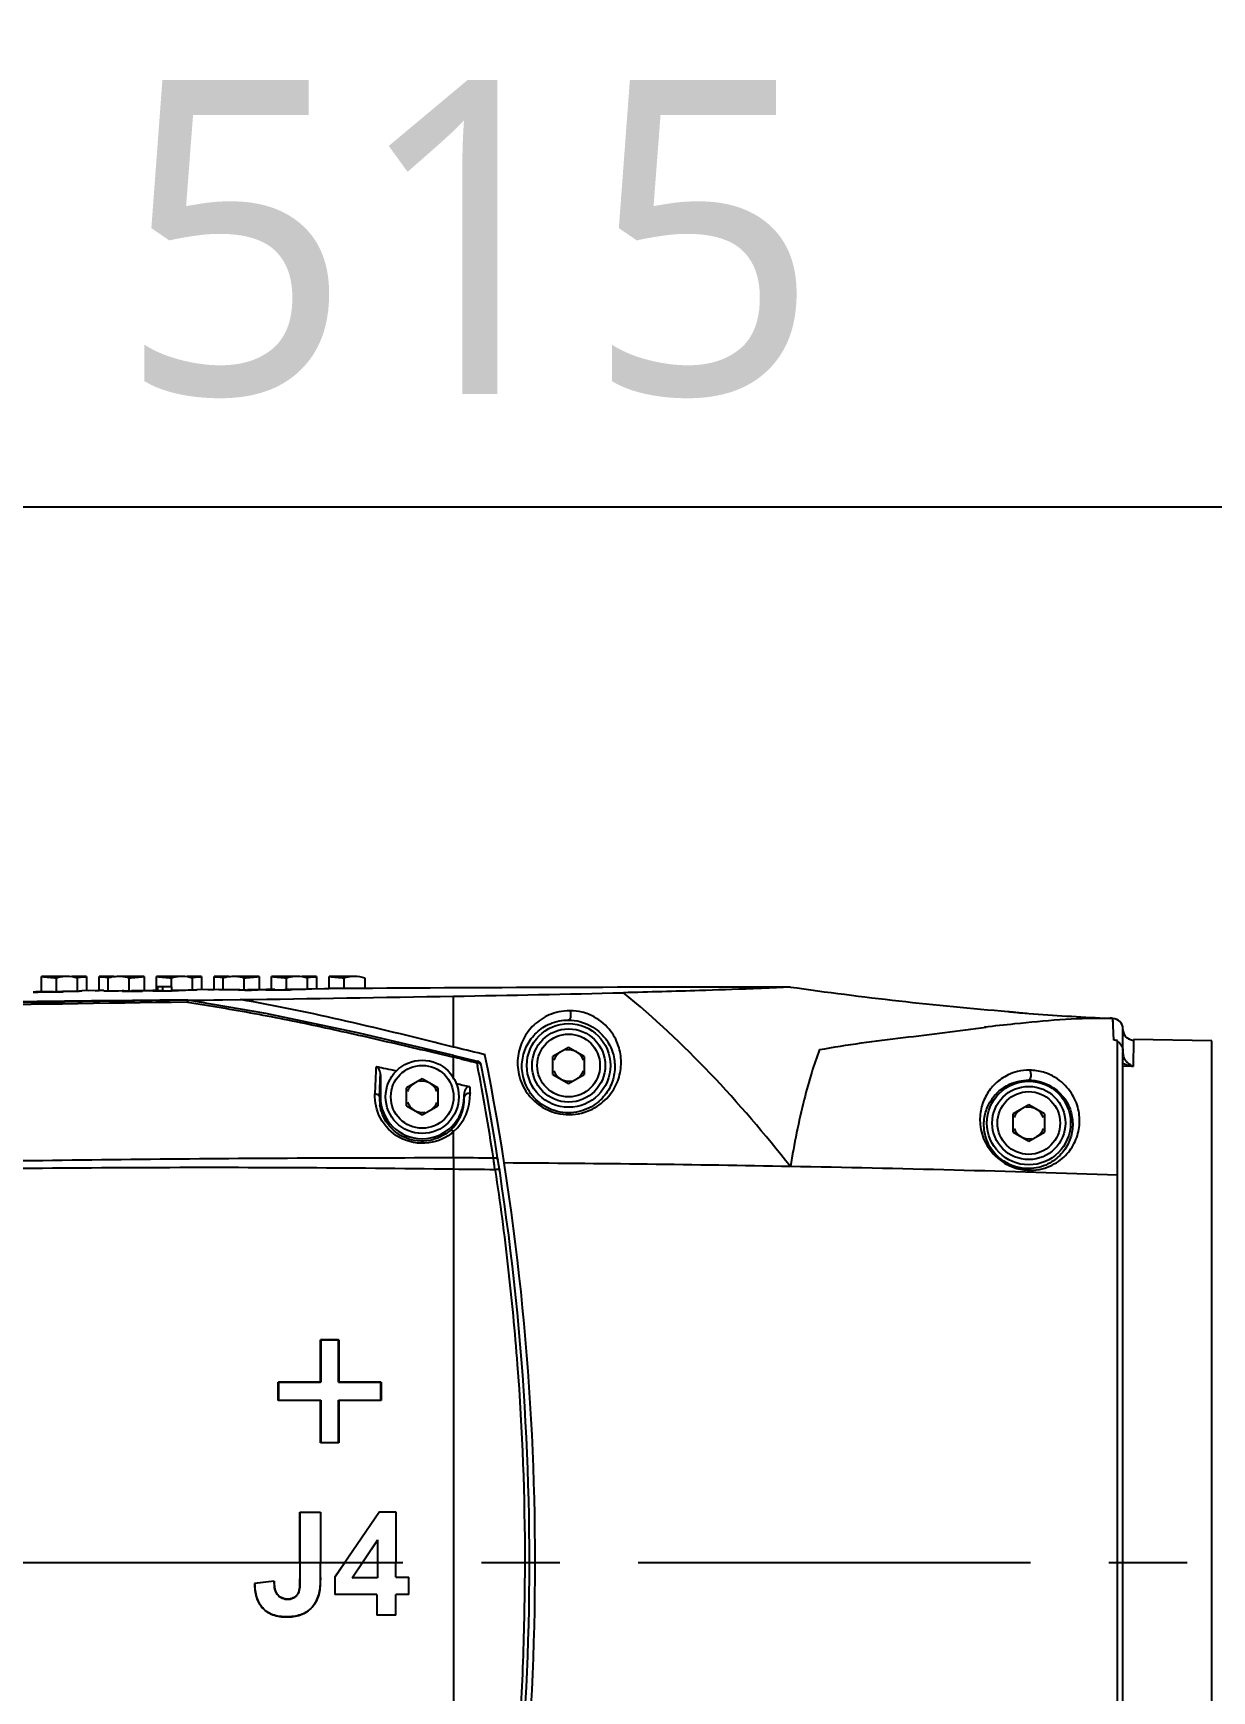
# Model space of a CAD drawing. Header units: millimetres. Extents: x 5828 to 6704, y 123 to 421.
# Drawn here: x 6407.85 to 6413.49, y 279.37 to 287.3 of the extents above; entities that cross this region are included whole.
import ezdxf

# ---------------------------------------------------------------- set-up
doc = ezdxf.new("R2010")
doc.units = ezdxf.units.MM
doc.linetypes.add('CENTER', pattern=[0.6, 0.375, -0.075, 0.075, -0.075])
for name, color, linetype in [('中心线', 7, 'Continuous'), ('外形图', 7, 'Continuous'), ('尺寸标注', 7, 'Continuous')]:
    doc.layers.add(name, color=color, linetype=linetype)
doc.styles.add('微软雅黑', font='msyh.ttc', dxfattribs={"height": 1.5})
doc.dimstyles.new('尺寸标注_1_20比例', dxfattribs={"dimtxt": 1.5, "dimasz": 1.25, "dimexe": 0.5, "dimexo": 0.4, "dimgap": 0.5, "dimtad": 1, "dimdec": 1, "dimlfac": 20, "dimdsep": 46, "dimtxsty": '微软雅黑', "dimcen": 0.09, "dimadec": 0, "dimazin": 0, "dimtp": 0.01, "dimtm": 0.01, "dimtfac": 1, "dimtdec": 1, "dimtofl": 0, "dimtmove": 0, "dimatfit": 3, "dimfxl": 1, "dimtolj": 1, "dimarcsym": 0})

# ---------------------------------------------------------------- blocks, each defined once
blk = doc.blocks.new('*D787')
at = {"layer": 'Defpoints', "color": 0}
for p in [(6422.8098, 285.0314), (6422.8098, 284.4151), (6397.0598, 282.8174)]:
    blk.add_point(p, dxfattribs=at)
at = {"layer": '尺寸标注', "color": 0, "lineweight": -2}
for p, q in [((6397.0598, 283.2174), (6397.0598, 285.5314)), ((6422.8098, 284.8151), (6422.8098, 285.5314)), ((6398.3098, 285.0314), (6421.5598, 285.0314))]:
    blk.add_line(p, q, dxfattribs=at)
at = {"layer": '尺寸标注', "color": 0}
for points in [[(6398.3098, 285.2397), (6398.3098, 284.8231), (6397.0598, 285.0314)], [(6421.5598, 284.8231), (6421.5598, 285.2397), (6422.8098, 285.0314)]]:
    blk.add_solid(points, dxfattribs=at)
at = {"layer": '尺寸标注', "color": 0, "insert": (6409.9348, 286.311), "char_height": 1.5, "attachment_point": 5, "style": '微软雅黑'}
blk.add_mtext('\\A1;515', dxfattribs=at)

msp = doc.modelspace()

# ---------------------------------------------------------------- linework, layer by layer
at = {"layer": '中心线', "linetype": 'CENTER', "ltscale": 5}
msp.add_line((6392.7428, 279.9871), (6428.2723, 279.9871), dxfattribs=at)
at = {"layer": '外形图', "color": 7, "linetype": 'Continuous'}
for p, q in [((6408.0114, 282.7871), (6407.8898, 282.7871)), ((6407.8898, 282.715), (6407.8898, 282.7867)), ((6407.9609, 282.716), (6407.9609, 282.7798)), ((6408.1048, 282.7871), (6408.0348, 282.7871)), ((6408.0619, 282.7184), (6408.0619, 282.7798)), ((6408.1048, 282.7867), (6408.1048, 282.7192)), ((6408.2349, 282.7871), (6408.1648, 282.7871)), ((6408.1648, 282.7197), (6408.1648, 282.7867)), ((6408.2078, 282.7196), (6408.2078, 282.7798)), ((6408.3798, 282.7871), (6408.2583, 282.7871)), ((6408.3088, 282.7198), (6408.3088, 282.7798)), ((6408.3798, 282.7867), (6408.3798, 282.7203)), ((6408.5614, 282.7871), (6408.4398, 282.7871)), ((6408.4398, 282.7209), (6408.4398, 282.7867)), ((6408.4439, 282.7371), (6408.4439, 282.7187)), ((6408.5119, 282.7371), (6408.4439, 282.7371)), ((6408.47, 282.719), (6408.47, 282.7371)), ((6408.5109, 282.7371), (6408.5109, 282.7798)), ((6408.5119, 282.72), (6408.5119, 282.7371)), ((6408.6548, 282.7871), (6408.5848, 282.7871)), ((6408.6119, 282.7239), (6408.6119, 282.7798)), ((6408.6548, 282.7867), (6408.6548, 282.7245)), ((6408.7849, 282.7871), (6408.7148, 282.7871)), ((6408.7148, 282.725), (6408.7148, 282.7867)), ((6408.7578, 282.7248), (6408.7578, 282.7798)), ((6408.9298, 282.7871), (6408.8083, 282.7871)), ((6408.8588, 282.7248), (6408.8588, 282.7798)), ((6408.9298, 282.7867), (6408.9298, 282.7252)), ((6409.1114, 282.7871), (6408.9898, 282.7871)), ((6408.9898, 282.7236), (6408.9898, 282.7867)), ((6409.0609, 282.7254), (6409.0609, 282.7798)), ((6409.0844, 282.7266), (6409.0892, 282.7266)), ((6409.2048, 282.7871), (6409.1348, 282.7871)), ((6409.1619, 282.7282), (6409.1619, 282.7798)), ((6409.1823, 282.7287), (6409.2647, 282.7292)), ((6409.2048, 282.7867), (6409.2048, 282.7288)), ((6409.2432, 282.7291), (6409.265, 282.7292)), ((6409.3864, 282.7871), (6409.2648, 282.7871)), ((6409.2648, 282.7292), (6409.2648, 282.7867)), ((6409.3359, 282.7296), (6409.3359, 282.7798)), ((6409.4369, 282.7302), (6409.4369, 282.7798)), ((6407.8495, 282.7123), (6407.872, 282.7125)), ((6407.8889, 282.7133), (6407.9529, 282.7141)), ((6407.9474, 282.7142), (6407.8944, 282.7136)), ((6407.9209, 282.7139), (6407.903, 282.7137)), ((6407.9391, 282.7141), (6407.9209, 282.7139)), ((6407.9474, 282.7142), (6407.9391, 282.7141)), ((6407.9391, 282.7139), (6407.9529, 282.7141)), ((6407.9696, 282.7137), (6407.993, 282.7139)), ((6407.9892, 282.7164), (6407.9934, 282.7165)), ((6408.1873, 282.72), (6408.0823, 282.7188)), ((6408.1648, 282.7197), (6408.1128, 282.7192)), ((6408.1466, 282.7195), (6408.1649, 282.7197)), ((6408.1873, 282.72), (6408.1648, 282.7197)), ((6408.2753, 282.7196), (6408.2785, 282.7196)), ((6408.3146, 282.7176), (6408.2757, 282.7172)), ((6408.2757, 282.717), (6408.3366, 282.7176)), ((6408.2757, 282.717), (6408.3077, 282.7175)), ((6408.2757, 282.7172), (6408.2757, 282.717)), ((6408.2785, 282.7196), (6408.2831, 282.7196)), ((6408.3077, 282.7175), (6408.3396, 282.7175)), ((6408.3365, 282.7193), (6408.3198, 282.7192)), ((6408.3363, 282.7199), (6408.3406, 282.72)), ((6408.3717, 282.7182), (6408.3366, 282.7178)), ((6408.3366, 282.7176), (6408.3396, 282.7176)), ((6408.3396, 282.7175), (6408.3717, 282.7179)), ((6408.3396, 282.7176), (6408.3717, 282.7179)), ((6408.3406, 282.72), (6408.3712, 282.7202)), ((6408.3712, 282.7202), (6408.3794, 282.7203)), ((6408.3717, 282.7179), (6408.3717, 282.7182)), ((6408.3794, 282.7203), (6408.4092, 282.7206)), ((6408.4092, 282.7206), (6408.4218, 282.7207)), ((6408.4439, 282.7204), (6408.4217, 282.7202)), ((6408.4439, 282.7204), (6408.4217, 282.7202)), ((6408.4218, 282.7184), (6408.4776, 282.719)), ((6408.4218, 282.7184), (6408.4439, 282.7187)), ((6408.4745, 282.7191), (6408.4439, 282.7189)), ((6408.4776, 282.719), (6408.4926, 282.7191)), ((6408.4926, 282.7191), (6408.5059, 282.7193)), ((6408.5224, 282.7195), (6408.5262, 282.7196)), ((6408.5854, 282.6725), (6408.8388, 282.6769)), ((6408.5854, 282.6747), (6408.8388, 282.6769)), ((6408.5854, 282.6736), (6408.5854, 282.6737)), ((6408.5879, 282.6648), (6408.5854, 282.6647)), ((6408.5879, 282.6645), (6408.5855, 282.6645)), ((6408.5893, 282.6734), (6408.5879, 282.6645)), ((6408.7377, 282.7252), (6408.6323, 282.7243)), ((6408.6847, 282.7248), (6408.715, 282.725)), ((6408.8285, 282.7246), (6408.8313, 282.7246)), ((6408.8313, 282.7246), (6408.8383, 282.7247)), ((6408.8316, 282.7221), (6408.9242, 282.7229)), ((6408.8691, 282.7226), (6408.8316, 282.7223)), ((6408.8316, 282.7223), (6408.8316, 282.7221)), ((6408.8624, 282.7225), (6408.8933, 282.7225)), ((6408.8903, 282.7243), (6408.8742, 282.7242)), ((6408.9242, 282.7231), (6408.8903, 282.7228)), ((6408.9237, 282.7251), (6408.9294, 282.7251)), ((6408.9242, 282.7229), (6408.9242, 282.7231)), ((6408.9294, 282.7251), (6408.9592, 282.7254)), ((6408.9592, 282.7254), (6408.9627, 282.7254)), ((6409.0881, 282.7244), (6409.0763, 282.7244)), ((6413.0167, 282.4829), (6413.0119, 282.587)), ((6413.0126, 282.5697), (6413.0119, 282.587)), ((6412.4067, 282.5451), (6412.3976, 282.5463)), ((6413.0601, 282.4314), (6413.0599, 282.5371)), ((6409.8711, 282.4475), (6409.8598, 282.4503)), ((6409.8617, 282.4097), (6409.8598, 282.4017)), ((6409.8617, 282.4097), (6409.9733, 282.3831)), ((6410.4098, 282.4487), (6410.3348, 282.4054)), ((6410.4848, 282.4054), (6410.4098, 282.4487)), ((6413.0348, 277.4939), (6413.0348, 282.4803)), ((6413.06, 282.4314), (6413.0598, 282.4233)), ((6413.0598, 277.4463), (6413.0598, 282.4277)), ((6413.0598, 282.4233), (6413.0605, 282.4144)), ((6413.11, 282.4842), (6413.109, 282.3574)), ((6413.4853, 282.4797), (6413.1102, 282.4862)), ((6413.4853, 277.4945), (6413.4853, 282.4797)), ((6409.8598, 282.2969), (6409.8598, 282.4017)), ((6409.897, 282.3929), (6409.9342, 282.3841)), ((6409.9714, 282.3753), (6409.9733, 282.3831)), ((6409.9714, 282.3753), (6409.9742, 282.3605)), ((6410.3348, 282.3188), (6410.3348, 282.4054)), ((6410.4848, 282.4054), (6410.4848, 282.3188)), ((6413.0672, 282.3947), (6413.0598, 282.3904)), ((6413.109, 282.3574), (6413.0598, 282.3583)), ((6409.5098, 282.3172), (6409.5098, 282.2121)), ((6409.7098, 282.2987), (6409.6348, 282.2554)), ((6409.6348, 282.1688), (6409.6348, 282.2554)), ((6409.7848, 282.2554), (6409.7098, 282.2987)), ((6409.7848, 282.2554), (6409.7848, 282.1688)), ((6410.3348, 282.3188), (6410.4098, 282.2755)), ((6410.4098, 282.2755), (6410.4848, 282.3188)), ((6409.5057, 282.2121), (6409.5098, 282.2121)), ((6409.9098, 282.2229), (6409.9103, 282.2121)), ((6409.9098, 282.2121), (6409.9098, 282.2229)), ((6409.9098, 282.2121), (6409.9103, 282.2121)), ((6412.6098, 282.1737), (6412.5348, 282.1304)), ((6412.6848, 282.1304), (6412.6098, 282.1737)), ((6409.6348, 282.1688), (6409.7098, 282.1255)), ((6409.7098, 282.1255), (6409.7848, 282.1688)), ((6412.5348, 282.0438), (6412.5348, 282.1304)), ((6412.6848, 282.1304), (6412.6848, 282.0438)), ((6409.8599, 281.9216), (6409.8599, 282.0462)), ((6412.5348, 282.0438), (6412.6098, 282.0005)), ((6412.6098, 282.0005), (6412.6848, 282.0438)), ((6409.8598, 281.8676), (6409.8598, 278.1065)), ((6410.0575, 281.8654), (6410.0582, 281.8602)), ((6410.0575, 281.8654), (6410.0583, 281.8602)), ((6409.2239, 280.8485), (6409.2239, 281.0509)), ((6409.2243, 281.0505), (6409.2239, 281.0509)), ((6409.2239, 281.0509), (6409.3106, 281.0509)), ((6409.2243, 281.0505), (6409.2243, 280.8481)), ((6409.3102, 281.0505), (6409.2243, 281.0505)), ((6409.3102, 281.0505), (6409.3106, 281.0509)), ((6409.3102, 280.8481), (6409.3102, 281.0505)), ((6409.3106, 281.0509), (6409.3106, 280.8485)), ((6409.0214, 280.7618), (6409.0214, 280.8485)), ((6409.0214, 280.8485), (6409.2239, 280.8485)), ((6409.0219, 280.8481), (6409.0219, 280.7622)), ((6409.2243, 280.8481), (6409.0219, 280.8481)), ((6409.2243, 280.8481), (6409.2239, 280.8485)), ((6409.3102, 280.8481), (6409.3106, 280.8485)), ((6409.5126, 280.8481), (6409.3102, 280.8481)), ((6409.3106, 280.8485), (6409.513, 280.8485)), ((6409.5126, 280.8481), (6409.513, 280.8485)), ((6409.5126, 280.7622), (6409.5126, 280.8481)), ((6409.513, 280.8485), (6409.513, 280.7618)), ((6409.0219, 280.7622), (6409.0214, 280.7618)), ((6409.2239, 280.7618), (6409.0214, 280.7618)), ((6409.0219, 280.7622), (6409.2243, 280.7622)), ((6409.2243, 280.7622), (6409.2239, 280.7618)), ((6409.2239, 280.5593), (6409.2239, 280.7618)), ((6409.2243, 280.7622), (6409.2243, 280.5598)), ((6409.3102, 280.5598), (6409.3102, 280.7622)), ((6409.3102, 280.7622), (6409.3106, 280.7618)), ((6409.3102, 280.7622), (6409.5126, 280.7622)), ((6409.3106, 280.7618), (6409.3106, 280.5593)), ((6409.513, 280.7618), (6409.3106, 280.7618)), ((6409.2243, 280.5598), (6409.2239, 280.5593)), ((6409.3106, 280.5593), (6409.2239, 280.5593)), ((6409.2243, 280.5598), (6409.3102, 280.5598)), ((6409.3102, 280.5598), (6409.3106, 280.5593)), ((6409.1243, 279.9871), (6409.1243, 280.2268)), ((6409.1247, 280.2263), (6409.1243, 280.2268)), ((6409.1243, 280.2268), (6409.2232, 280.2268)), ((6409.1247, 280.2263), (6409.1247, 279.9092)), ((6409.2228, 280.2263), (6409.1247, 280.2263)), ((6409.2232, 280.2268), (6409.2232, 279.9871)), ((6409.5049, 280.2288), (6409.2916, 279.9166)), ((6409.5049, 280.2288), (6409.584, 280.2288)), ((6409.584, 280.2288), (6409.584, 279.9871)), ((6409.3742, 279.9139), (6409.4958, 280.0947)), ((6409.375, 279.9143), (6409.4953, 280.0932)), ((6409.4958, 280.0947), (6409.4954, 280.0933)), ((6409.4958, 280.0947), (6409.4958, 279.9139)), ((6409.1243, 279.9871), (6409.1242, 279.9092)), ((6409.1247, 279.987), (6409.1243, 279.9871)), ((6409.2228, 279.987), (6409.2232, 279.9871)), ((6409.2228, 279.9156), (6409.2228, 279.987)), ((6409.2232, 279.9156), (6409.2232, 279.9871)), ((6409.292, 279.9164), (6409.3403, 279.9871)), ((6409.4234, 279.9871), (6409.424, 279.9871)), ((6409.4954, 279.9871), (6409.4954, 279.9144)), ((6409.584, 279.9169), (6409.584, 279.9871)), ((6409.0022, 279.8978), (6408.9086, 279.8871)), ((6408.9091, 279.8867), (6408.9086, 279.8871)), ((6409.0018, 279.8973), (6408.9091, 279.8867)), ((6409.0018, 279.8973), (6409.0022, 279.8978)), ((6409.1247, 279.9092), (6409.1243, 279.9092)), ((6409.2228, 279.9156), (6409.2232, 279.9156)), ((6409.3742, 279.9139), (6409.375, 279.9143)), ((6409.4958, 279.9139), (6409.3742, 279.9139)), ((6409.375, 279.9143), (6409.4954, 279.9144)), ((6409.4958, 279.9139), (6409.4954, 279.9144)), ((6409.584, 279.9169), (6409.6451, 279.9169)), ((6409.4928, 279.8341), (6409.2916, 279.834)), ((6409.6451, 279.8341), (6409.584, 279.8341)), ((6409.584, 279.7352), (6409.4928, 279.7351))]:
    msp.add_line(p, q, dxfattribs=at)
msp.add_lwpolyline([(6409.8617, 282.4097), (6409.4076, 282.5163), (6408.9625, 282.6102), (6408.5893, 282.6734)], dxfattribs=at)
for centre, radius in [((6410.4098, 282.3621), 0.2), ((6410.4098, 282.3621), 0.175), ((6410.4098, 282.3621), 0.15), ((6409.7098, 282.2121), 0.175), ((6409.7098, 282.2121), 0.15), ((6412.6098, 282.0871), 0.2), ((6412.6098, 282.0871), 0.175), ((6412.6098, 282.0871), 0.15)]:
    msp.add_circle(centre, radius, dxfattribs=at)
for centre, radius, start, end in [((6408.0274, 282.5318), 0.2567, 102.83801, 105.01379), ((6408.2424, 282.5316), 0.2569, 76.47494, 77.20136), ((6408.2422, 282.5319), 0.2567, 74.96962, 76.41896), ((6408.5774, 282.5318), 0.2567, 102.83801, 105.01379), ((6408.7924, 282.5316), 0.2569, 76.47494, 77.20136), ((6408.7922, 282.5319), 0.2567, 74.96962, 76.41896), ((6409.1274, 282.5318), 0.2567, 102.83801, 105.01379), ((6411.6525, -84.0767), 366.8137, 90.028529, 90.372962), ((6409.4024, 282.5318), 0.2567, 102.83801, 105.01379), ((6413.9951, 300.5297), 17.9711, 261.9223, 265.25907), ((6410.1502, 83.2469), 199.4328, 90.449567, 91.986354), ((6410.8959, 26.7257), 255.9595, 90.517215, 90.750653), ((6408.1502, 276.9113), 5.8079, 92.57811, 92.74551), ((6407.9584, 283.115), 0.4005, 268.43089, 269.21778), ((6408.2131, 292.5158), 9.7964, 269.95626, 270.36406), ((6408.4574, 286.6601), 3.9411, 270.70524, 270.94588), ((6408.5856, 282.6486), 0.025, 81.59235, 90.51306), ((6408.7832, 292.735), 10.0105, 269.84185, 270.25916), ((6403.991, 620.3435), 337.7014, 270.822522, 270.995774), ((6408.9969, 285.9974), 3.2738, 269.77759, 270.16883), ((6408.9931, 288.4778), 5.7543, 270.13385, 270.42991), ((6409.0068, 286.7868), 4.0629, 270.20423, 270.68424), ((6409.0684, 279.034), 3.6914, 90.07566, 90.23043), ((6409.0217, 285.6226), 2.8987, 270.66469, 271.08017), ((6409.067, 280.3355), 2.3899, 89.87107, 90.08343), ((6408.0471, 390.874), 108.1961, 270.959992, 271.390435), ((6413.5005, 294.3167), 11.7399, 265.64916, 267.42406), ((6413.0098, 282.537), 0.05, 0.0577, 87.66462), ((6397.8598, 279.9871), 12.39, 348.7079, 11.2921), ((6410.4098, 282.3621), 0.075, 120, 160.00237), ((6410.4098, 282.3621), 0.075, 19.99763, 100.00237), ((6412.6569, 279.8839), 2.6238, 81.71813, 82.11808), ((6413.1184, 282.4232), 0.0586, 188.64205, 197.17459), ((6407.1132, 270.6583), 12.0603, 76.6546, 76.83594), ((6412.7663, 294.3232), 12.2705, 256.65504, 256.83374), ((6409.9675, 282.3588), 0.025, 11.08157, 76.56653), ((6397.0677, 279.9117), 13.1368, 8.80003, 10.7432), ((6397.8581, 279.9871), 12.3644, 348.91849, 11.08152), ((6410.4098, 282.3621), 0.075, 199.99763, 280.00237), ((6410.4098, 282.3621), 0.075, 300, 340.00237), ((6413.1179, 282.4231), 0.0581, 197.20844, 209.18986), ((6413.1457, 282.4401), 0.0907, 219.5377, 223.64722), ((6409.7098, 282.2121), 0.075, 120, 160.00237), ((6409.7098, 282.2121), 0.075, 19.99763, 100.00237), ((6409.7086, 282.2033), 0.2032, 177.53383, 188.17963), ((6409.7098, 282.2121), 0.2, 180, 0), ((6409.7098, 282.2121), 0.075, 199.99763, 280.00237), ((6409.7098, 282.2121), 0.075, 300, 340.00237), ((6409.7086, 282.2023), 0.2019, 311.19415, 2.02541), ((6409.7099, 282.219), 0.2288, 310.94401, 2.23466), ((6409.7079, 282.2023), 0.2026, 2.01292, 2.76851), ((6412.6098, 282.0871), 0.075, 120, 160.00237), ((6412.6098, 282.0871), 0.075, 19.99763, 100.00237), ((6412.6098, 282.0871), 0.075, 199.99763, 280.00237), ((6412.6098, 282.0871), 0.075, 300, 340.00237), ((6406.3862, 281.3937), 3.7015, 7.97365, 8.19661), ((6405.7372, 281.3036), 4.3567, 7.67363, 7.96373), ((6405.0704, 281.2126), 5.0296, 7.45771, 7.68686), ((6409.412, 170.2486), 111.6496, 88.94389, 89.645985), ((6409.725, 185.8999), 95.9952, 88.024108, 88.958466)]:
    msp.add_arc(centre, radius, start, end, dxfattribs=at)
for points, knots in [([(6407.8898, 282.7867), (6407.9017, 282.7862), (6407.9254, 282.7839), (6407.9491, 282.7814), (6407.9609, 282.7798)], [0, 0, 0, 0, 0.500027, 1, 1, 1, 1]), ([(6408.3088, 282.7798), (6408.3206, 282.7814), (6408.3442, 282.7839), (6408.3679, 282.7862), (6408.3798, 282.7867)], [0, 0, 0, 0, 0.499973, 1, 1, 1, 1]), ([(6408.4398, 282.7867), (6408.4517, 282.7862), (6408.4754, 282.7839), (6408.4991, 282.7814), (6408.5109, 282.7798)], [0, 0, 0, 0, 0.500027, 1, 1, 1, 1]), ([(6408.8588, 282.7798), (6408.8706, 282.7814), (6408.8942, 282.7839), (6408.9179, 282.7862), (6408.9298, 282.7867)], [0, 0, 0, 0, 0.499973, 1, 1, 1, 1]), ([(6408.9898, 282.7867), (6409.0017, 282.7862), (6409.0254, 282.7839), (6409.0491, 282.7814), (6409.0609, 282.7798)], [0, 0, 0, 0, 0.500027, 1, 1, 1, 1]), ([(6409.0892, 282.7266), (6409.097, 282.7267), (6409.1219, 282.7271), (6409.1468, 282.7274), (6409.164, 282.7277)], [0, 0, 0, 0, 0.31074, 1, 1, 1, 1]), ([(6409.164, 282.7277), (6409.1666, 282.7278), (6409.1712, 282.7279), (6409.1765, 282.728), (6409.1795, 282.7281), (6409.1811, 282.7281), (6409.1817, 282.7283), (6409.1823, 282.7282), (6409.1823, 282.7282)], [0, 0, 0, 0, 0.433989, 0.74689, 0.857122, 0.936203, 0.983886, 1, 1, 1, 1]), ([(6409.2648, 282.7867), (6409.2767, 282.7862), (6409.3004, 282.7839), (6409.3241, 282.7814), (6409.3359, 282.7798)], [0, 0, 0, 0, 0.500027, 1, 1, 1, 1]), ([(6411.4699, 282.737), (6411.473, 282.737), (6411.4441, 282.7357), (6411.4124, 282.7337), (6411.239, 282.7264), (6411.0072, 282.7186), (6410.7935, 282.7128), (6410.6725, 282.7098)], [0, 0, 0, 0, 0.011612, 0.049636, 0.222815, 0.544792, 1, 1, 1, 1]), ([(6408.5854, 282.6736), (6407.695, 282.6606), (6405.9122, 282.633), (6404.1298, 282.5833), (6403.2379, 282.5511)], [0, 0, 0, 0, 0.499426, 1, 1, 1, 1]), ([(6408.5854, 282.6647), (6407.7905, 282.6529), (6406.0078, 282.6257), (6404.2255, 282.5775), (6403.2383, 282.5418)], [0, 0, 0, 0, 0.445904, 1, 1, 1, 1]), ([(6407.993, 282.7139), (6407.9863, 282.7141), (6407.973, 282.7148), (6407.9596, 282.7145), (6407.9529, 282.7145)], [0, 0, 0, 0, 0.500099, 1, 1, 1, 1]), ([(6407.9934, 282.7165), (6408.0007, 282.7166), (6408.0242, 282.717), (6408.0478, 282.7175), (6408.064, 282.7178)], [0, 0, 0, 0, 0.309649, 1, 1, 1, 1]), ([(6408.064, 282.7178), (6408.0666, 282.7179), (6408.0712, 282.718), (6408.0765, 282.7181), (6408.0795, 282.7183), (6408.0811, 282.7183), (6408.0817, 282.7185), (6408.0823, 282.7183), (6408.0823, 282.7184)], [0, 0, 0, 0, 0.433974, 0.74687, 0.857104, 0.936189, 0.983878, 1, 1, 1, 1]), ([(6408.1873, 282.7196), (6408.1873, 282.7195), (6408.1879, 282.7196), (6408.1886, 282.7194), (6408.1902, 282.7195), (6408.1931, 282.7194), (6408.1984, 282.7194), (6408.2029, 282.7194), (6408.2056, 282.7194)], [0, 0, 0, 0, 0.016069, 0.0637, 0.142735, 0.252938, 0.565875, 1, 1, 1, 1]), ([(6408.544, 282.7202), (6408.544, 282.7203), (6408.5431, 282.7201), (6408.5421, 282.7204), (6408.5397, 282.7203), (6408.535, 282.7204), (6408.5271, 282.7203), (6408.5204, 282.7203), (6408.5167, 282.7203)], [0, 0, 0, 0, 0.015546, 0.062567, 0.142761, 0.258162, 0.586843, 1, 1, 1, 1]), ([(6408.5262, 282.7196), (6408.5282, 282.7196), (6408.5338, 282.7198), (6408.5395, 282.7198), (6408.5431, 282.7201)], [0, 0, 0, 0, 0.356627, 1, 1, 1, 1]), ([(6408.5431, 282.7201), (6408.5433, 282.7201), (6408.5435, 282.7202), (6408.544, 282.7201), (6408.544, 282.7202)], [0, 0, 0, 0, 0.744711, 1, 1, 1, 1]), ([(6408.5445, 282.7222), (6408.5517, 282.7223), (6408.5748, 282.7226), (6408.598, 282.723), (6408.614, 282.7233)], [0, 0, 0, 0, 0.309361, 1, 1, 1, 1]), ([(6408.5863, 282.6724), (6408.5862, 282.6727), (6408.586, 282.6732), (6408.5856, 282.6736), (6408.5854, 282.6736)], [0, 0, 0, 0, 0.617386, 1, 1, 1, 1]), ([(6408.5879, 282.6644), (6408.6949, 282.6479), (6408.9086, 282.6124), (6409.227, 282.5481), (6409.5437, 282.476), (6409.7546, 282.427), (6409.8598, 282.4015)], [0, 0, 0, 0, 0.25001, 0.499999, 0.750007, 1, 1, 1, 1]), ([(6408.614, 282.7233), (6408.6166, 282.7234), (6408.6212, 282.7235), (6408.6265, 282.7236), (6408.6295, 282.7237), (6408.6311, 282.7237), (6408.6317, 282.7239), (6408.6323, 282.7238), (6408.6323, 282.7239)], [0, 0, 0, 0, 0.433982, 0.74688, 0.857113, 0.936196, 0.983882, 1, 1, 1, 1]), ([(6408.7373, 282.7248), (6408.7373, 282.7247), (6408.7379, 282.7248), (6408.7386, 282.7247), (6408.7402, 282.7247), (6408.7431, 282.7246), (6408.7484, 282.7246), (6408.7529, 282.7246), (6408.7556, 282.7246)], [0, 0, 0, 0, 0.016073, 0.063707, 0.142744, 0.252948, 0.565883, 1, 1, 1, 1]), ([(6409.8598, 282.4503), (6409.6905, 282.492), (6409.3521, 282.576), (6409.0106, 282.6471), (6408.8388, 282.6769)], [0, 0, 0, 0, 0.500013, 1, 1, 1, 1]), ([(6408.9627, 282.7241), (6408.9624, 282.7239), (6408.9654, 282.724), (6408.9675, 282.7236), (6408.9755, 282.7237), (6408.9808, 282.7236), (6408.9842, 282.7236)], [0, 0, 0, 0, 0.044046, 0.210445, 0.52547, 1, 1, 1, 1]), ([(6409.0049, 282.7251), (6408.9986, 282.7251), (6408.9878, 282.7249), (6408.9756, 282.7247), (6408.9686, 282.7245), (6408.9655, 282.7244), (6408.9637, 282.7242), (6408.9628, 282.7242), (6408.9627, 282.7241)], [0, 0, 0, 0, 0.447204, 0.763834, 0.870137, 0.942719, 0.984666, 1, 1, 1, 1]), ([(6409.0363, 282.7237), (6409.0411, 282.7237), (6409.0584, 282.7239), (6409.0756, 282.7241), (6409.0881, 282.7244)], [0, 0, 0, 0, 0.28109, 1, 1, 1, 1]), ([(6409.8599, 282.4503), (6409.8599, 282.4713), (6409.8598, 282.5523), (6409.8598, 282.6332), (6409.8598, 282.6931)], [0, 0, 0, 0, 0.259413, 1, 1, 1, 1]), ([(6411.4699, 281.8792), (6411.349, 282.0332), (6411.099, 282.3259), (6410.8186, 282.5905), (6410.6725, 282.7098)], [0, 0, 0, 0, 0.509352, 1, 1, 1, 1]), ([(6410.4159, 282.6238), (6410.3981, 282.6232), (6410.364, 282.6205), (6410.3036, 282.6007), (6410.2412, 282.5596), (6410.1893, 282.4901), (6410.1629, 282.407), (6410.1667, 282.3148), (6410.2008, 282.2393), (6410.2481, 282.187), (6410.2959, 282.1537), (6410.3524, 282.132), (6410.3932, 282.1273), (6410.4135, 282.1274)], [0, 0, 0, 0, 0.068653, 0.130804, 0.243565, 0.350768, 0.45901, 0.573325, 0.699243, 0.768976, 0.843502, 0.921557, 1, 1, 1, 1]), ([(6410.4098, 282.1358), (6410.3734, 282.1356), (6410.3021, 282.1533), (6410.2252, 282.2211), (6410.1876, 282.3047), (6410.1839, 282.387), (6410.2072, 282.461), (6410.2536, 282.5226), (6410.3225, 282.5679), (6410.3796, 282.5793), (6410.4098, 282.579)], [0, 0, 0, 0, 0.157431, 0.302048, 0.428525, 0.542746, 0.650472, 0.757059, 0.869472, 1, 1, 1, 1]), ([(6410.4159, 282.6238), (6410.4181, 282.6194), (6410.4198, 282.61), (6410.4194, 282.5966), (6410.4173, 282.5861), (6410.4127, 282.5791), (6410.4098, 282.579)], [0, 0, 0, 0, 0.302909, 0.582557, 0.822619, 1, 1, 1, 1]), ([(6410.4098, 282.579), (6410.4459, 282.5787), (6410.5145, 282.561), (6410.5872, 282.498), (6410.6247, 282.424), (6410.6344, 282.3495), (6410.6198, 282.2761), (6410.579, 282.2072), (6410.5077, 282.1512), (6410.4438, 282.1359), (6410.4098, 282.1358)], [0, 0, 0, 0, 0.157107, 0.293843, 0.406617, 0.510712, 0.614977, 0.726248, 0.852179, 1, 1, 1, 1]), ([(6410.4135, 282.1274), (6410.4332, 282.1267), (6410.4713, 282.1325), (6410.5376, 282.1569), (6410.6021, 282.2071), (6410.6482, 282.2842), (6410.6651, 282.3666), (6410.6548, 282.4505), (6410.6133, 282.5338), (6410.5471, 282.5907), (6410.4763, 282.6191), (6410.4358, 282.6228), (6410.4159, 282.6238)], [0, 0, 0, 0, 0.076344, 0.147324, 0.273059, 0.384692, 0.489573, 0.594213, 0.707223, 0.843381, 0.92265, 1, 1, 1, 1]), ([(6412.3976, 282.5463), (6412.4462, 282.5517), (6412.5664, 282.5648), (6412.7579, 282.5833), (6412.9014, 282.5888), (6412.9728, 282.5887)], [0, 0, 0, 0, 0.254067, 0.628687, 1, 1, 1, 1]), ([(6412.5098, 282.6201), (6412.5098, 282.62), (6412.5109, 282.6202), (6412.5119, 282.6197), (6412.5145, 282.6197), (6412.5177, 282.6192), (6412.522, 282.6188), (6412.5292, 282.618), (6412.5401, 282.6168), (6412.555, 282.6153), (6412.5786, 282.6131), (6412.5971, 282.6116), (6412.6098, 282.6106)], [0, 0, 0, 0, 0.004889, 0.01941, 0.043367, 0.076562, 0.118736, 0.169387, 0.293885, 0.445336, 0.618095, 1, 1, 1, 1]), ([(6412.9728, 282.5886), (6412.9761, 282.5885), (6412.9842, 282.5876), (6412.9972, 282.5882), (6413.007, 282.5872), (6413.0119, 282.587)], [0, 0, 0, 0, 0.250075, 0.625019, 1, 1, 1, 1]), ([(6411.6098, 282.4377), (6411.742, 282.4626), (6411.9421, 282.4871), (6412.2081, 282.5194), (6412.3405, 282.5367), (6412.4067, 282.5451)], [0, 0, 0, 0, 0.501738, 0.751118, 1, 1, 1, 1]), ([(6413.0754, 282.4979), (6413.0801, 282.4936), (6413.0911, 282.487), (6413.1036, 282.4834), (6413.1099, 282.4833)], [0, 0, 0, 0, 0.500011, 1, 1, 1, 1]), ([(6411.6098, 282.4377), (6411.5957, 282.4023), (6411.5688, 282.3236), (6411.5181, 282.1381), (6411.4883, 281.9867), (6411.4699, 281.8792)], [0, 0, 0, 0, 0.198414, 0.432308, 1, 1, 1, 1]), ([(6409.489, 282.3558), (6409.4885, 282.3452), (6409.4867, 282.3021), (6409.4849, 282.2591), (6409.4835, 282.2268)], [0, 0, 0, 0, 0.248164, 1, 1, 1, 1]), ([(6409.5856, 282.3354), (6409.5695, 282.3388), (6409.5373, 282.3453), (6409.5052, 282.3526), (6409.489, 282.356)], [0, 0, 0, 0, 0.500001, 1, 1, 1, 1]), ([(6409.5098, 282.3172), (6409.5098, 282.325), (6409.5078, 282.3402), (6409.4965, 282.3544), (6409.489, 282.356)], [0, 0, 0, 0, 0.507201, 1, 1, 1, 1]), ([(6409.992, 282.3636), (6409.9913, 282.3671), (6409.9849, 282.3741), (6409.9762, 282.3753), (6409.9714, 282.3753)], [0, 0, 0, 0, 0.427135, 1, 1, 1, 1]), ([(6412.6139, 282.3396), (6412.5943, 282.3391), (6412.5589, 282.336), (6412.5017, 282.3152), (6412.4482, 282.2785), (6412.404, 282.2213), (6412.3782, 282.1539), (6412.3733, 282.0736), (6412.4014, 281.9783), (6412.4608, 281.913), (6412.5182, 281.8819), (6412.5517, 281.8696), (6412.5855, 281.8629), (6412.6079, 281.8618), (6412.6187, 281.8615)], [0, 0, 0, 0, 0.078574, 0.140538, 0.242079, 0.333496, 0.425665, 0.527022, 0.649823, 0.81443, 0.862587, 0.910565, 0.956454, 1, 1, 1, 1]), ([(6412.6139, 282.3396), (6412.617, 282.3359), (6412.6193, 282.326), (6412.6195, 282.312), (6412.6177, 282.3005), (6412.6131, 282.2919), (6412.6098, 282.2918)], [0, 0, 0, 0, 0.276557, 0.557884, 0.811253, 1, 1, 1, 1]), ([(6412.6187, 281.8615), (6412.6374, 281.8621), (6412.673, 281.866), (6412.7211, 281.8838), (6412.7609, 281.9087), (6412.8029, 281.9475), (6412.8395, 282.0062), (6412.857, 282.085), (6412.848, 282.166), (6412.8098, 282.2455), (6412.7488, 282.3018), (6412.6794, 282.333), (6412.6363, 282.339), (6412.6139, 282.3396)], [0, 0, 0, 0, 0.075392, 0.143093, 0.20527, 0.263627, 0.372961, 0.478107, 0.583895, 0.696041, 0.826973, 0.909547, 1, 1, 1, 1]), ([(6413.109, 282.3574), (6413.1064, 282.3584), (6413.0958, 282.3635), (6413.0863, 282.3709), (6413.0801, 282.3775)], [0, 0, 0, 0, 0.229637, 1, 1, 1, 1]), ([(6409.9373, 282.2601), (6409.9331, 282.261), (6409.9236, 282.2589), (6409.9152, 282.2483), (6409.9107, 282.236), (6409.9098, 282.2272), (6409.9098, 282.2229)], [0, 0, 0, 0, 0.248453, 0.498942, 0.749423, 1, 1, 1, 1]), ([(6412.6098, 281.8694), (6412.5685, 281.8689), (6412.4884, 281.8921), (6412.4156, 281.9743), (6412.392, 282.0591), (6412.3978, 282.1296), (6412.4218, 282.1886), (6412.4618, 282.2385), (6412.5241, 282.2804), (6412.5787, 282.2921), (6412.6098, 282.2918)], [0, 0, 0, 0, 0.186581, 0.351996, 0.473893, 0.574502, 0.666255, 0.757584, 0.859371, 1, 1, 1, 1]), ([(6412.6098, 282.2918), (6412.6478, 282.2915), (6412.7156, 282.2723), (6412.7835, 282.2084), (6412.8163, 282.1382), (6412.8233, 282.0669), (6412.807, 281.9975), (6412.7668, 281.9343), (6412.7, 281.8837), (6412.6413, 281.8697), (6412.6098, 281.8694)], [0, 0, 0, 0, 0.173379, 0.303845, 0.41515, 0.520345, 0.625356, 0.735074, 0.856051, 1, 1, 1, 1]), ([(6409.8599, 282.0461), (6409.8268, 282.0175), (6409.7387, 281.9772), (6409.5976, 282.0036), (6409.5008, 282.1016), (6409.4819, 282.1873), (6409.4835, 282.2268)], [0, 0, 0, 0, 0.251429, 0.521882, 0.772615, 1, 1, 1, 1]), ([(6409.4835, 282.2268), (6409.4865, 282.2265), (6409.4952, 282.225), (6409.5052, 282.2182), (6409.5057, 282.2121)], [0, 0, 0, 0, 0.330896, 1, 1, 1, 1]), ([(6409.8416, 282.0503), (6409.815, 282.0271), (6409.745, 281.9927), (6409.629, 282.0047), (6409.5396, 282.0745), (6409.5122, 282.1419), (6409.5075, 282.1744)], [0, 0, 0, 0, 0.246478, 0.51553, 0.77038, 1, 1, 1, 1]), ([(6409.9385, 282.2279), (6409.932, 282.2283), (6409.9202, 282.2267), (6409.9106, 282.217), (6409.9103, 282.2121)], [0, 0, 0, 0, 0.573615, 1, 1, 1, 1]), ([(6410.4135, 282.1273), (6410.4132, 282.1293), (6410.4126, 282.1321), (6410.4109, 282.1357), (6410.4098, 282.1358)], [0, 0, 0, 0, 0.65139, 1, 1, 1, 1]), ([(6409.8599, 282.0461), (6409.8583, 282.0473), (6409.8532, 282.0507), (6409.8453, 282.0528), (6409.8416, 282.0503)], [0, 0, 0, 0, 0.300957, 1, 1, 1, 1]), ([(6397.8654, 281.4981), (6398.8641, 281.5667), (6400.363, 281.6573), (6402.1128, 281.7415), (6403.113, 281.7831), (6404.1132, 281.8217), (6405.1136, 281.853), (6406.1141, 281.8775), (6406.8643, 281.8921), (6407.6142, 281.9048), (6408.3635, 281.9151), (6409.112, 281.9208), (6409.6107, 281.9216), (6409.8599, 281.9216)], [0, 0, 0, 0, 0.250173, 0.375261, 0.437803, 0.500343, 0.625414, 0.68794, 0.750449, 0.81293, 0.875366, 0.937734, 1, 1, 1, 1]), ([(6397.8689, 281.4528), (6398.8671, 281.5236), (6400.8647, 281.6482), (6403.3639, 281.7633), (6405.364, 281.8278), (6406.6141, 281.8553), (6407.6139, 281.8695), (6408.6124, 281.8781), (6409.3611, 281.8741), (6409.8598, 281.8676)], [0, 0, 0, 0, 0.250154, 0.500301, 0.625362, 0.750387, 0.812868, 0.87531, 1, 1, 1, 1]), ([(6409.8599, 281.9216), (6409.86, 281.9175), (6409.8602, 281.8995), (6409.8601, 281.8815), (6409.8598, 281.8676)], [0, 0, 0, 0, 0.230777, 1, 1, 1, 1]), ([(6410.0498, 281.9214), (6410.0549, 281.9216), (6410.064, 281.9208), (6410.0715, 281.9137), (6410.0721, 281.91)], [0, 0, 0, 0, 0.576944, 1, 1, 1, 1]), ([(6410.0575, 281.8654), (6410.0626, 281.866), (6410.0695, 281.8663), (6410.0766, 281.8654), (6410.0792, 281.864), (6410.0794, 281.8631)], [0, 0, 0, 0, 0.675187, 0.878972, 1, 1, 1, 1]), ([(6410.0583, 281.8602), (6410.0824, 281.7072), (6410.1224, 281.3983), (6410.1826, 280.7745), (6410.2002, 280.3024), (6410.2002, 279.9871)], [0, 0, 0, 0, 0.24722, 0.496808, 1, 1, 1, 1]), ([(6412.6187, 281.8615), (6412.6182, 281.8625), (6412.6163, 281.866), (6412.6127, 281.8693), (6412.6098, 281.8694)], [0, 0, 0, 0, 0.291882, 1, 1, 1, 1]), ([(6410.2002, 279.9871), (6410.1991, 279.8291), (6410.1944, 279.5137), (6410.1674, 279.0425), (6410.1227, 278.5757), (6410.0819, 278.267), (6410.0583, 278.1139)], [0, 0, 0, 0, 0.252049, 0.503249, 0.752808, 1, 1, 1, 1]), ([(6408.9086, 279.8871), (6408.9086, 279.8647), (6408.9127, 279.8306), (6408.9301, 279.7889), (6408.958, 279.7533), (6409.0001, 279.7324), (6409.0444, 279.7265), (6409.0891, 279.7265), (6409.1454, 279.7375), (6409.1988, 279.7831), (6409.2233, 279.848), (6409.2232, 279.8931), (6409.2232, 279.9156)], [0, 0, 0, 0, 0.125337, 0.188082, 0.250689, 0.37485, 0.437499, 0.500179, 0.625029, 0.749466, 0.874385, 1, 1, 1, 1]), ([(6409.2227, 279.9156), (6409.2227, 279.8932), (6409.2228, 279.8483), (6409.1986, 279.7837), (6409.1455, 279.7381), (6409.0894, 279.7269), (6409.0448, 279.7269), (6409.0006, 279.7327), (6408.9586, 279.7535), (6408.9307, 279.789), (6408.9131, 279.8304), (6408.9091, 279.8644), (6408.9091, 279.8867)], [0, 0, 0, 0, 0.125397, 0.250315, 0.374814, 0.499657, 0.562346, 0.62501, 0.749322, 0.812052, 0.874737, 1, 1, 1, 1]), ([(6409.0018, 279.8973), (6409.0022, 279.8867), (6409.0024, 279.8708), (6409.007, 279.85), (6409.0171, 279.8312), (6409.0391, 279.8146), (6409.0711, 279.8086), (6409.0972, 279.8173), (6409.1131, 279.8316), (6409.1229, 279.8507), (6409.1256, 279.8776), (6409.1247, 279.8986), (6409.1247, 279.9092)], [0, 0, 0, 0, 0.125584, 0.188391, 0.251057, 0.375196, 0.499536, 0.623749, 0.686414, 0.749117, 0.874367, 1, 1, 1, 1]), ([(6409.1242, 279.9092), (6409.1242, 279.8986), (6409.1251, 279.8777), (6409.1225, 279.8509), (6409.1128, 279.8318), (6409.0969, 279.8176), (6409.0708, 279.809), (6409.0389, 279.8151), (6409.0172, 279.8318), (6409.0073, 279.8506), (6409.0028, 279.8714), (6409.0026, 279.8873), (6409.0022, 279.8978)], [0, 0, 0, 0, 0.125654, 0.250919, 0.313606, 0.376251, 0.500468, 0.624832, 0.748944, 0.811631, 0.874401, 1, 1, 1, 1])]:
    msp.add_open_spline(points, degree=3, knots=knots, dxfattribs=at)
for points in [[(6408.0114, 282.7871), (6407.9976, 282.7871), (6407.9838, 282.7852), (6407.9703, 282.7822)], [(6408.0619, 282.7798), (6408.0455, 282.7842), (6408.0284, 282.7871), (6408.0114, 282.7871)], [(6408.0582, 282.7828), (6408.0661, 282.7836), (6408.074, 282.7843), (6408.0819, 282.785)], [(6408.0819, 282.785), (6408.0895, 282.7857), (6408.0972, 282.7864), (6408.1048, 282.7867)], [(6408.1648, 282.7867), (6408.1725, 282.7864), (6408.1801, 282.7857), (6408.1877, 282.785)], [(6408.1877, 282.785), (6408.1956, 282.7843), (6408.2035, 282.7836), (6408.2114, 282.7828)], [(6408.2247, 282.7837), (6408.219, 282.7827), (6408.2134, 282.7813), (6408.2078, 282.7798)], [(6408.2583, 282.7871), (6408.247, 282.7871), (6408.2357, 282.7859), (6408.2247, 282.7837)], [(6408.2993, 282.7822), (6408.2859, 282.7852), (6408.2721, 282.7871), (6408.2583, 282.7871)], [(6408.5614, 282.7871), (6408.5476, 282.7871), (6408.5338, 282.7852), (6408.5203, 282.7822)], [(6408.6119, 282.7798), (6408.5955, 282.7842), (6408.5784, 282.7871), (6408.5614, 282.7871)], [(6408.6082, 282.7828), (6408.6161, 282.7836), (6408.624, 282.7843), (6408.6319, 282.785)], [(6408.6319, 282.785), (6408.6395, 282.7857), (6408.6472, 282.7864), (6408.6548, 282.7867)], [(6408.7148, 282.7867), (6408.7225, 282.7864), (6408.7301, 282.7857), (6408.7377, 282.785)], [(6408.7377, 282.785), (6408.7456, 282.7843), (6408.7535, 282.7836), (6408.7614, 282.7828)], [(6408.7747, 282.7837), (6408.769, 282.7827), (6408.7634, 282.7813), (6408.7578, 282.7798)], [(6408.8083, 282.7871), (6408.797, 282.7871), (6408.7857, 282.7859), (6408.7747, 282.7837)], [(6408.8493, 282.7822), (6408.8359, 282.7852), (6408.8221, 282.7871), (6408.8083, 282.7871)], [(6409.1114, 282.7871), (6409.0976, 282.7871), (6409.0838, 282.7852), (6409.0703, 282.7822)], [(6409.1619, 282.7798), (6409.1455, 282.7842), (6409.1284, 282.7871), (6409.1114, 282.7871)], [(6409.1582, 282.7828), (6409.1661, 282.7836), (6409.174, 282.7843), (6409.1819, 282.785)], [(6409.1819, 282.785), (6409.1895, 282.7857), (6409.1972, 282.7864), (6409.2048, 282.7867)], [(6409.3864, 282.7871), (6409.3726, 282.7871), (6409.3588, 282.7852), (6409.3453, 282.7822)], [(6409.4369, 282.7798), (6409.4205, 282.7842), (6409.4034, 282.7871), (6409.3864, 282.7871)], [(6407.8693, 282.7136), (6407.8627, 282.7134), (6407.8561, 282.7126), (6407.8495, 282.7123)], [(6407.8891, 282.7136), (6407.8825, 282.7134), (6407.8759, 282.7138), (6407.8693, 282.7136)], [(6407.9529, 282.7141), (6407.9566, 282.714), (6407.9604, 282.7139), (6407.9641, 282.7139)], [(6407.9641, 282.7139), (6407.9659, 282.7138), (6407.9678, 282.7137), (6407.9696, 282.7137)], [(6408.5872, 282.6692), (6408.587, 282.6703), (6408.5867, 282.6714), (6408.5863, 282.6724)], [(6408.5879, 282.6645), (6408.5877, 282.6661), (6408.5875, 282.6677), (6408.5872, 282.6692)], [(6413.0118, 282.587), (6413.0075, 282.5872), (6413.0031, 282.5877), (6412.9988, 282.5878)], [(6413.0636, 282.5151), (6413.061, 282.5216), (6413.0598, 282.5287), (6413.0598, 282.5356)], [(6413.0598, 282.5342), (6413.0598, 282.5211), (6413.0658, 282.5069), (6413.0754, 282.4979)], [(6413.0753, 282.498), (6413.0714, 282.5017), (6413.068, 282.5062), (6413.0655, 282.511)], [(6413.0918, 282.4876), (6413.0858, 282.4901), (6413.0801, 282.4936), (6413.0753, 282.498)], [(6410.01, 282.4132), (6409.9637, 282.4247), (6409.9174, 282.4361), (6409.8711, 282.4475)], [(6413.0348, 282.4765), (6413.0411, 282.4728), (6413.0467, 282.4675), (6413.0508, 282.4615)], [(6413.0508, 282.4615), (6413.0567, 282.4528), (6413.0601, 282.4419), (6413.06, 282.4314)], [(6413.0598, 282.373), (6413.0647, 282.3704), (6413.0697, 282.3681), (6413.0749, 282.3661)], [(6413.0758, 282.3824), (6413.0726, 282.3862), (6413.0697, 282.3904), (6413.0672, 282.3947)], [(6413.0749, 282.3661), (6413.0858, 282.3619), (6413.0973, 282.359), (6413.109, 282.3574)], [(6409.5057, 282.2121), (6409.507, 282.2471), (6409.5084, 282.2822), (6409.5098, 282.3172)], [(6409.9373, 282.2601), (6409.916, 282.2647), (6409.8948, 282.2692), (6409.8736, 282.2738)], [(6409.9373, 282.2601), (6409.9378, 282.2494), (6409.938, 282.2386), (6409.9385, 282.2279)], [(6409.8598, 281.8676), (6409.9257, 281.8668), (6409.9916, 281.8661), (6410.0575, 281.8654)], [(6409.8599, 281.9219), (6409.9232, 281.9217), (6409.9865, 281.9214), (6410.0499, 281.9211)], [(6409.4953, 280.0932), (6409.4953, 280.0578), (6409.4954, 280.0224), (6409.4954, 279.9871)], [(6409.2916, 279.9166), (6409.2916, 279.8891), (6409.2915, 279.8616), (6409.2915, 279.8341)], [(6409.645, 279.8341), (6409.645, 279.8617), (6409.6451, 279.8893), (6409.6451, 279.9169)], [(6409.4929, 279.8341), (6409.4929, 279.8011), (6409.4927, 279.7681), (6409.4927, 279.7351)], [(6409.5839, 279.7351), (6409.5839, 279.7681), (6409.5841, 279.8011), (6409.5841, 279.8341)]]:
    msp.add_open_spline(points, degree=3, dxfattribs=at)

# ---------------------------------------------------------------- dimensions: what is measured, and where the dimension line sits
at = {"layer": '尺寸标注'}
dim = msp.add_linear_dim(base=(6422.8098, 285.0314), p1=(6397.0598, 282.8174), p2=(6422.8098, 284.4151), dimstyle='尺寸标注_1_20比例', dxfattribs=at)
dim.commit()
dim.dimension.update_dxf_attribs({"geometry": '*D787', "text_midpoint": (6409.9348, 286.311)})

doc.saveas('drawing.dxf')
